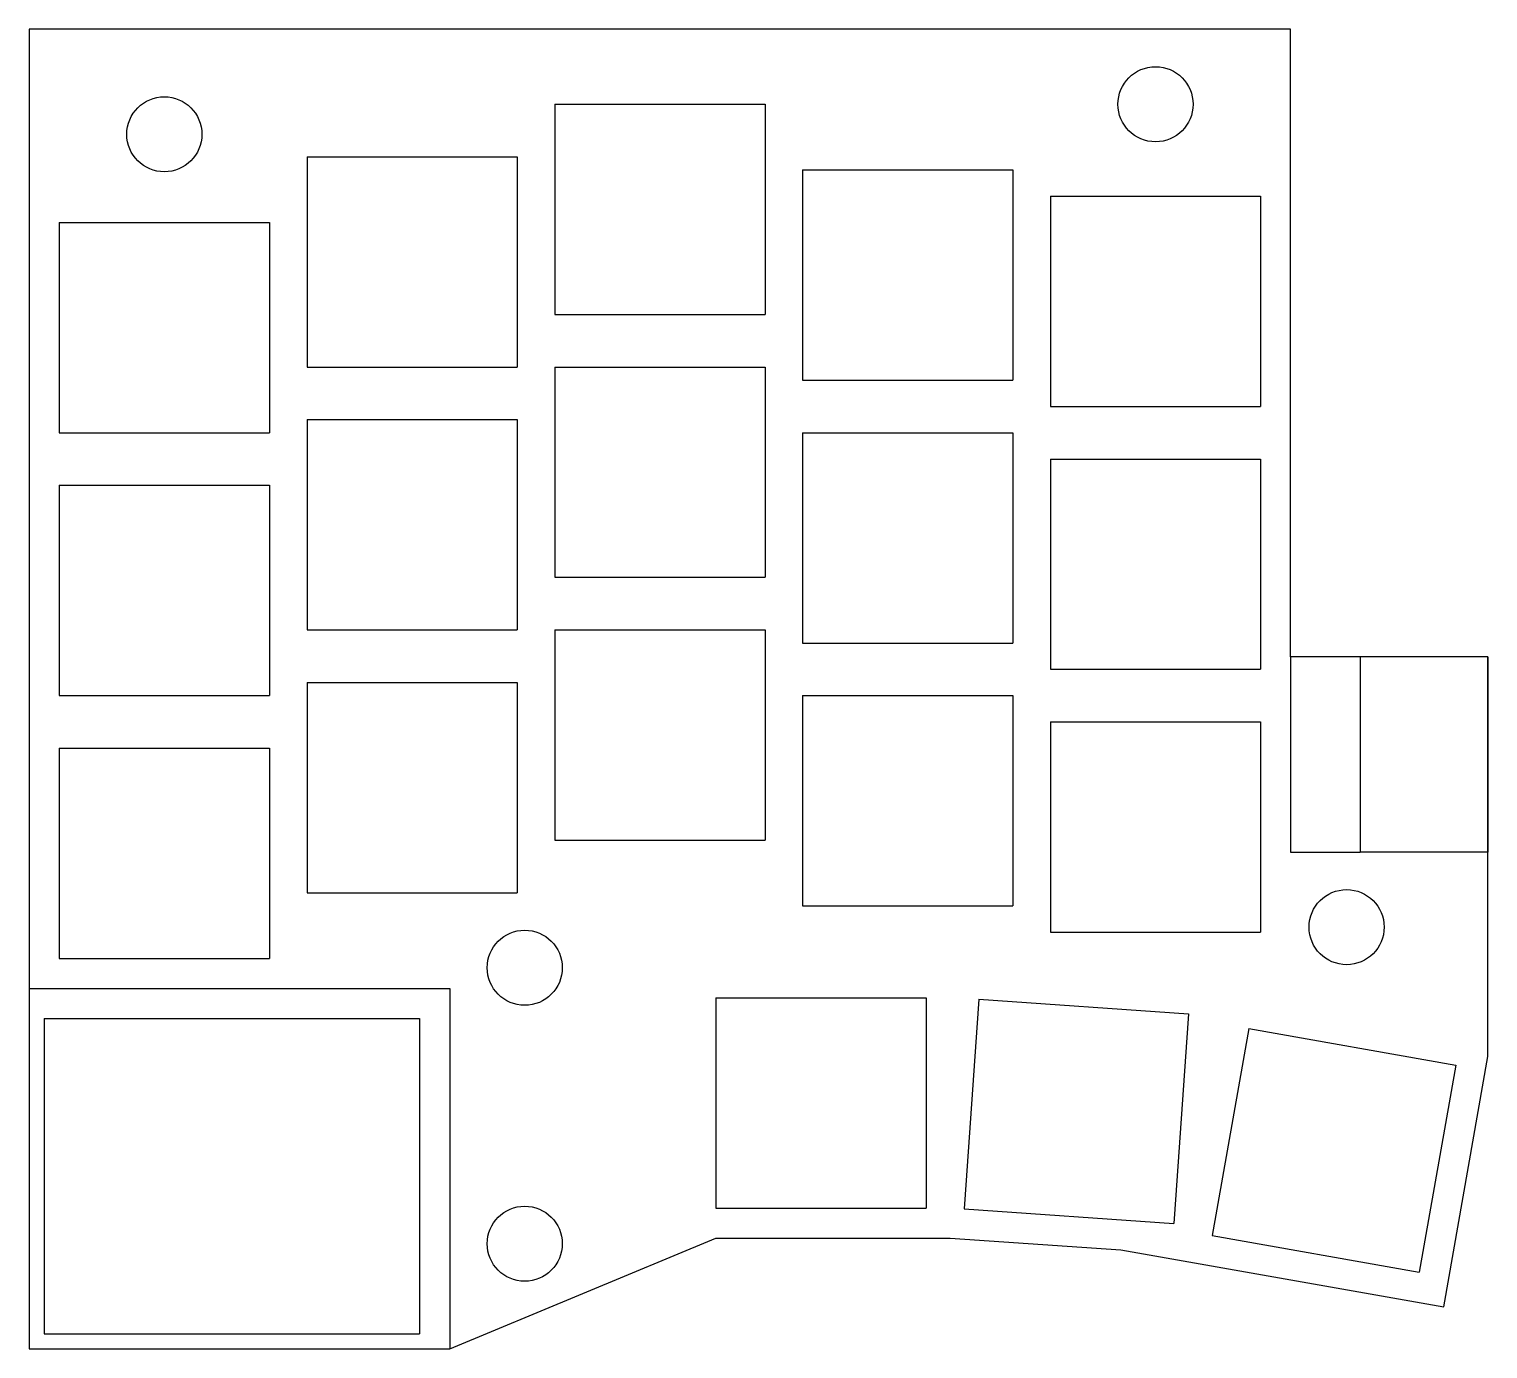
# Model space of a CAD drawing. Extents: x -47.4 to 49.8, y -46.1 to 41.8.
import ezdxf

# ---------------------------------------------------------------- set-up
doc = ezdxf.new("R2010")
doc.units = 0
doc.header["$MEASUREMENT"] = 0
doc.layers.add('MODELSKETCH_VISIBLE', color=7, linetype='CONTINUOUS')

msp = doc.modelspace()

# ---------------------------------------------------------------- linework, layer by layer
at = {"layer": 'MODELSKETCH_VISIBLE'}
for p, q in [((36.637, 41.75), (-47.363, 41.75)), ((-47.363, 41.75), (-47.363, -46.125)), ((36.637, -0.045), (36.637, 41.75)), ((-12.362, 36.75), (-12.362, 22.75)), ((-12.362, 36.75), (1.638, 36.75)), ((1.638, 36.75), (1.638, 22.75)), ((-28.862, 33.25), (-14.862, 33.25)), ((-28.862, 33.25), (-28.862, 19.25)), ((-14.862, 33.25), (-14.862, 19.25)), ((4.138, 32.375), (4.138, 18.375)), ((4.138, 32.375), (18.138, 32.375)), ((18.138, 32.375), (18.138, 18.375)), ((20.638, 30.625), (34.638, 30.625)), ((20.638, 30.625), (20.638, 16.625)), ((34.638, 30.625), (34.638, 16.625)), ((-45.362, 28.875), (-31.362, 28.875)), ((-45.362, 28.875), (-45.362, 14.875)), ((-31.362, 28.875), (-31.362, 14.875)), ((-12.362, 22.75), (1.638, 22.75)), ((-28.862, 19.25), (-14.862, 19.25)), ((-12.362, 19.25), (-12.362, 5.25)), ((-12.362, 19.25), (1.638, 19.25)), ((1.638, 19.25), (1.638, 5.25)), ((4.138, 18.375), (18.138, 18.375)), ((20.638, 16.625), (34.638, 16.625)), ((-28.862, 15.75), (-28.862, 1.75)), ((-28.862, 15.75), (-14.862, 15.75)), ((-14.862, 15.75), (-14.862, 1.75)), ((-45.362, 14.875), (-31.362, 14.875)), ((4.138, 14.875), (18.138, 14.875)), ((4.138, 14.875), (4.138, 0.875)), ((18.138, 14.875), (18.138, 0.875)), ((20.638, 13.125), (20.638, -0.875)), ((20.638, 13.125), (34.638, 13.125)), ((34.638, 13.125), (34.638, -0.875)), ((-45.362, 11.375), (-45.362, -2.625)), ((-45.362, 11.375), (-31.362, 11.375)), ((-31.362, 11.375), (-31.362, -2.625)), ((-12.362, 5.25), (1.638, 5.25)), ((-28.862, 1.75), (-14.862, 1.75)), ((-12.362, 1.75), (1.638, 1.75)), ((-12.362, 1.75), (-12.362, -12.25)), ((1.638, 1.75), (1.638, -12.25)), ((4.138, 0.875), (18.138, 0.875)), ((20.638, -0.875), (34.638, -0.875)), ((49.765, -0.045), (36.637, -0.045)), ((36.637, -0.045), (36.637, -13.045)), ((49.765, -0.045), (41.265, -0.045)), ((41.265, -0.045), (41.265, -13.045)), ((49.765, -26.659), (49.765, -0.045)), ((49.765, -0.045), (49.765, -13.045)), ((-28.862, -1.75), (-14.862, -1.75)), ((-28.862, -1.75), (-28.862, -15.75)), ((-14.862, -1.75), (-14.862, -15.75)), ((-45.362, -2.625), (-31.362, -2.625)), ((4.138, -2.625), (18.138, -2.625)), ((4.138, -2.625), (4.138, -16.625)), ((18.138, -2.625), (18.138, -16.625)), ((20.638, -4.375), (34.638, -4.375)), ((20.638, -4.375), (20.638, -18.375)), ((34.638, -4.375), (34.638, -18.375)), ((-45.362, -6.125), (-45.362, -20.125)), ((-45.362, -6.125), (-31.362, -6.125)), ((-31.362, -6.125), (-31.362, -20.125)), ((-12.362, -12.25), (1.638, -12.25)), ((36.637, -13.045), (41.265, -13.045)), ((49.765, -13.045), (41.265, -13.045)), ((-28.862, -15.75), (-14.862, -15.75)), ((4.138, -16.625), (18.138, -16.625)), ((20.638, -18.375), (34.638, -18.375)), ((-45.362, -20.125), (-31.362, -20.125)), ((-47.363, -22.125), (-19.362, -22.125)), ((-19.362, -22.125), (-19.362, -46.125)), ((-1.637, -22.75), (-1.637, -36.75)), ((-1.637, -22.75), (12.363, -22.75)), ((12.363, -22.75), (12.363, -36.75)), ((15.862, -22.843), (14.886, -36.809)), ((15.862, -22.843), (29.828, -23.82)), ((-46.362, -24.125), (-21.363, -24.125)), ((-46.362, -24.125), (-46.362, -45.125)), ((-21.363, -24.125), (-21.363, -45.125)), ((29.828, -23.82), (28.851, -37.786)), ((33.846, -24.8), (31.415, -38.587)), ((33.846, -24.8), (47.634, -27.231)), ((46.825, -43.335), (49.765, -26.659)), ((47.634, -27.231), (45.203, -41.018)), ((-1.637, -36.75), (12.363, -36.75)), ((14.886, -36.809), (28.851, -37.786)), ((-19.362, -46.125), (-1.638, -38.75)), ((-1.638, -38.75), (13.97, -38.75)), ((13.97, -38.75), (25.324, -39.544)), ((31.415, -38.587), (45.203, -41.018)), ((25.324, -39.544), (46.825, -43.335)), ((-46.362, -45.125), (-21.363, -45.125)), ((-47.363, -46.125), (-19.362, -46.125))]:
    msp.add_line(p, q, dxfattribs=at)
for centre in [(27.637, 36.75), (-38.363, 34.75), (40.362, -18.045), (-14.363, -20.75), (-14.363, -39.125)]:
    msp.add_circle(centre, 2.5, dxfattribs=at)

doc.saveas('drawing.dxf')
